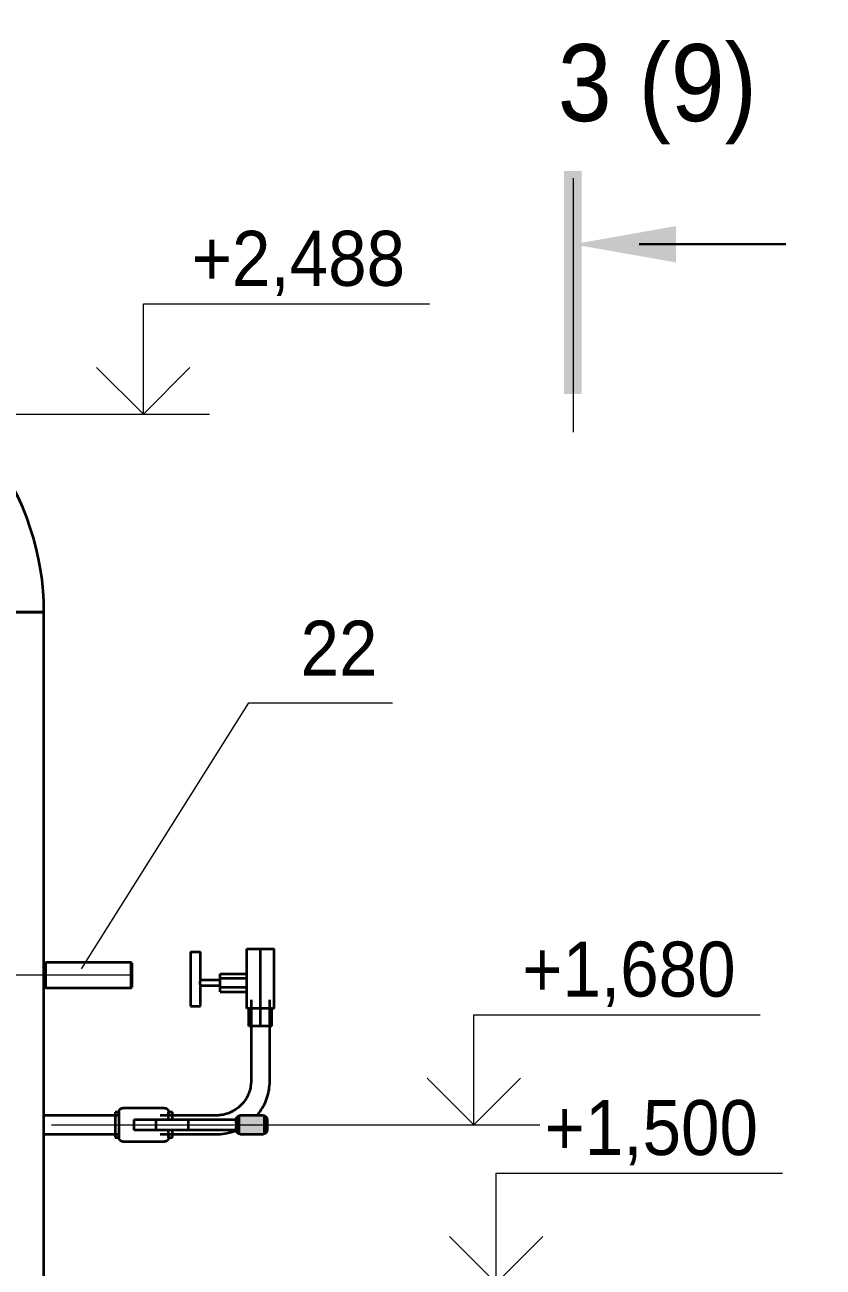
# Model space of a CAD drawing. Header units: millimetres. Extents: x -11989 to -4071, y -1478 to 4600.
# Drawn here: x -5042 to -4135, y 1518 to 2930 of the extents above; entities that cross this region are included whole.
import ezdxf

# ---------------------------------------------------------------- set-up
doc = ezdxf.new("R2010")
doc.units = ezdxf.units.MM
doc.linetypes.add('ADSK_Скрыто', pattern=[12.3, 0, -3.9, 0, -3.9, 0.6, -3.9])
for name, color, linetype, lineweight in [('A-ANNO-NOTE', 7, 'Continuous', 20), ('G-ANNO-DIMS', 7, 'Continuous', 9), ('P-PIPE', 7, 'Continuous', 35), ('P-PIPE-IDEN', 7, 'Continuous', 20)]:
    doc.layers.add(name, color=color, linetype=linetype, lineweight=lineweight)
doc.layers.add('G-ANNO-SYMB', color=7, linetype='ADSK_Скрыто', lineweight=20, true_color=0x0080c0)
doc.styles.add('Arial_I', font='arial.ttf', dxfattribs={"width": 0.9, "height": 87.5})
doc.styles.add('Arial_I_1', font='arial.ttf', dxfattribs={"width": 0.9, "height": 62.5})

# ---------------------------------------------------------------- blocks, each defined once
blk = doc.blocks.new('ADSK_СтальСварка_Отвод_ГОСТ17375-2001 - Исполнение 2-V7-Разрез 4')
at = {"layer": 'P-PIPE', "color": 11, "true_color": 0xff8080}
for p, q in [((-5325, 2567), (-5325, 2408)), ((-5179.5, 2262.5), (-5020.5, 2262.5))]:
    blk.add_line(p, q, dxfattribs=at)
at = {"layer": 'P-PIPE', "color": 11, "true_color": 0xff8080, "flags": 128}
for points in [[(-5020.5, 2262.5), (-5020.7, 2274.7), (-5021.5, 2286.8), (-5022.7, 2299), (-5024.4, 2311), (-5026.6, 2323), (-5029.2, 2334.9), (-5032.4, 2346.7), (-5036, 2358.3), (-5040, 2369.8), (-5044.5, 2381.1), (-5049.5, 2392.2), (-5054.9, 2403.1), (-5060.8, 2413.8), (-5067, 2424.2), (-5073.7, 2434.4), (-5080.8, 2444.3), (-5088.2, 2454), (-5096.1, 2463.3), (-5104.3, 2472.3), (-5112.9, 2480.9), (-5121.8, 2489.2), (-5131, 2497.2), (-5140.5, 2504.8), (-5150.4, 2511.9), (-5160.5, 2518.7), (-5170.9, 2525.1), (-5181.5, 2531.1), (-5192.3, 2536.6), (-5203.4, 2541.7), (-5214.7, 2546.3), (-5226.1, 2550.5), (-5237.7, 2554.2), (-5249.4, 2557.5), (-5261.3, 2560.3), (-5273.2, 2562.6), (-5285.3, 2564.4), (-5297.4, 2565.7), (-5309.5, 2566.6), (-5321.7, 2567), (-5325, 2567)], [(-5325, 2408), (-5319.2, 2407.9), (-5313.4, 2407.5), (-5307.6, 2407), (-5301.8, 2406.1), (-5296.1, 2405.1), (-5290.4, 2403.8), (-5284.8, 2402.3), (-5279.2, 2400.6), (-5273.7, 2398.7), (-5268.3, 2396.5), (-5263, 2394.1), (-5257.8, 2391.6), (-5252.7, 2388.8), (-5247.7, 2385.8), (-5242.8, 2382.6), (-5238.1, 2379.2), (-5233.5, 2375.6), (-5229.1, 2371.9), (-5224.8, 2368), (-5220.6, 2363.9), (-5216.7, 2359.6), (-5212.9, 2355.2), (-5209.2, 2350.6), (-5205.8, 2345.9), (-5202.6, 2341.1), (-5199.5, 2336.2), (-5196.7, 2331.1), (-5194, 2325.9), (-5191.6, 2320.6), (-5189.4, 2315.2), (-5187.4, 2309.8), (-5185.6, 2304.2), (-5184.1, 2298.6), (-5182.7, 2292.9), (-5181.6, 2287.2), (-5180.7, 2281.5), (-5180.1, 2275.7), (-5179.7, 2269.9), (-5179.5, 2264.1), (-5179.5, 2262.5)]]:
    blk.add_lwpolyline(points, dxfattribs=at)
blk = doc.blocks.new('РОСМА_БобышкиИзУглеродистойСтали - Под манометр __10_ _11_-21816743-Разрез 4')
at = {"layer": 'P-PIPE'}
for p, q in [((-5018.5, 1864.5), (-5020.5, 1862.5)), ((-4980.5, 1864.5), (-5018.5, 1864.5)), ((-5018.5, 1835.5), (-5018.5, 1864.5)), ((-4979.5, 1864.5), (-4980.5, 1864.5)), ((-4978.5, 1864.5), (-4979.5, 1864.5)), ((-4977.5, 1864.5), (-4978.5, 1864.5)), ((-4921.5, 1864.5), (-4977.5, 1864.5)), ((-4920.5, 1863.5), (-4921.5, 1864.5)), ((-4921.5, 1835.5), (-4921.5, 1864.5)), ((-4920.5, 1863.5), (-4920.5, 1836.5)), ((-5020.5, 1862.5), (-5020.5, 1837.5)), ((-5020.5, 1837.5), (-5018.5, 1835.5)), ((-5018.5, 1835.5), (-4980.5, 1835.5)), ((-4980.5, 1835.5), (-4979.5, 1835.5)), ((-4979.5, 1835.5), (-4978.5, 1835.5)), ((-4978.5, 1835.5), (-4977.5, 1835.5)), ((-4977.5, 1835.5), (-4921.5, 1835.5)), ((-4921.5, 1835.5), (-4920.5, 1836.5))]:
    blk.add_line(p, q, dxfattribs=at)
blk = doc.blocks.new('Закладная угловая СГК_до70гр_ - Закладная угловая СГК_до70гр_-V31-Разрез 4')
at = {"layer": 'P-PIPE', "true_color": 0xff8000}
for points in [[(-4800.8, 1680), (-4797.6, 1680), (-4797.6, 1690.5), (-4799.5, 1689.7), (-4801.1, 1688.7), (-4801.8, 1687), (-4801.9, 1686), (-4801, 1686), (-4802.1, 1680), (-4801.4, 1680)], [(-4797.6, 1669.5), (-4797.6, 1680), (-4802.1, 1680), (-4801.5, 1674.5), (-4801.3, 1674), (-4802, 1674), (-4801.5, 1672.1), (-4799.9, 1670.5), (-4799.5, 1670.3)], [(-4784.9, 1680), (-4771.6, 1680), (-4771.6, 1690.5), (-4797.6, 1690.5), (-4797.6, 1680)], [(-4771.6, 1669.5), (-4771.6, 1680), (-4797.6, 1680), (-4797.6, 1669.5), (-4784.9, 1669.5)], [(-4767.1, 1680), (-4767.1, 1685.2), (-4767.5, 1687.6), (-4768.1, 1688.7), (-4769.7, 1689.7), (-4771.6, 1690.5), (-4771.6, 1680), (-4767.8, 1680)], [(-4771.6, 1669.5), (-4768.8, 1670.9), (-4768.4, 1671.2), (-4767.5, 1672.4), (-4767.1, 1674.8), (-4767.1, 1680), (-4771.6, 1680), (-4771.6, 1670.9)]]:
    blk.add_hatch(color=30, dxfattribs=at).paths.add_polyline_path(points)
at = {"layer": 'P-PIPE'}
for p, q in [((-4790.2, 1880), (-4774.6, 1880)), ((-4790.2, 1812), (-4790.2, 1880)), ((-4774.6, 1880), (-4759, 1880)), ((-4774.6, 1812), (-4774.6, 1880)), ((-4759, 1812), (-4759, 1880)), ((-4854, 1876.6), (-4854, 1814.9)), ((-4854, 1876.6), (-4842.5, 1876.6)), ((-4842.5, 1844.4), (-4842.5, 1876.6)), ((-4820.2, 1846.4), (-4820.2, 1851.6)), ((-4820.2, 1851.6), (-4790.2, 1851.6)), ((-4820.2, 1844.4), (-4842.5, 1844.4)), ((-4842.5, 1838.1), (-4820.2, 1838.1)), ((-4842.5, 1814.9), (-4842.5, 1838.1)), ((-4820.2, 1836), (-4820.2, 1846.4)), ((-4820.2, 1846.4), (-4790.2, 1846.4)), ((-4820.2, 1830.9), (-4820.2, 1836)), ((-4790.2, 1836), (-4820.2, 1836)), ((-4790.2, 1836), (-4790.2, 1846.4)), ((-4820.2, 1830.9), (-4790.2, 1830.9)), ((-4785.3, 1822), (-4785.3, 1730)), ((-4764, 1730), (-4764, 1822)), ((-4854, 1814.9), (-4842.5, 1814.9)), ((-4774.6, 1812), (-4790.2, 1812)), ((-4787.6, 1792), (-4787.6, 1812)), ((-4774.6, 1792), (-4774.6, 1812)), ((-4759, 1812), (-4774.6, 1812)), ((-4761.6, 1792), (-4761.6, 1812)), ((-4774.6, 1792), (-4787.6, 1792)), ((-4761.6, 1792), (-4774.6, 1792)), ((-4935.4, 1694.5), (-4939.6, 1694.5)), ((-4939.6, 1694.5), (-4939.6, 1680)), ((-4935.4, 1694.5), (-4935.4, 1680)), ((-4883.4, 1699), (-4930.9, 1699)), ((-4874.6, 1694.5), (-4878.9, 1694.5)), ((-4878.9, 1686), (-4878.9, 1694.5)), ((-4874.6, 1686), (-4874.6, 1694.5)), ((-4935.2, 1690.7), (-5021.9, 1690.7)), ((-4939.6, 1680), (-4939.6, 1665.5)), ((-4935.4, 1680), (-4935.4, 1665.5)), ((-4918.1, 1686), (-4893.1, 1686)), ((-4918.1, 1674), (-4918.1, 1686)), ((-4893.1, 1686), (-4856.2, 1686)), ((-4893.1, 1674), (-4893.1, 1686)), ((-4824.6, 1690.7), (-4888.6, 1690.7)), ((-4856.2, 1686), (-4801, 1686)), ((-4856.2, 1674), (-4856.2, 1686)), ((-4771.6, 1690.5), (-4797.6, 1690.5)), ((-5021.9, 1669.4), (-4935.2, 1669.4)), ((-4939.6, 1665.5), (-4935.4, 1665.5)), ((-4893.1, 1674), (-4918.1, 1674)), ((-4856.2, 1674), (-4893.1, 1674)), ((-4888.6, 1669.4), (-4824.6, 1669.4)), ((-4878.9, 1665.5), (-4878.9, 1674)), ((-4878.9, 1665.5), (-4874.6, 1665.5)), ((-4874.6, 1665.5), (-4874.6, 1674)), ((-4801.1, 1674), (-4856.2, 1674)), ((-4797.6, 1669.5), (-4771.6, 1669.5)), ((-4930.9, 1661), (-4883.4, 1661))]:
    blk.add_line(p, q, dxfattribs=at)
at = {"layer": 'P-PIPE', "flags": 128}
for points in [[(-4785.3, 1730), (-4785.3, 1728.4), (-4785.4, 1726.9), (-4785.5, 1725.3), (-4785.8, 1723.7), (-4786, 1722.2), (-4786.4, 1720.6), (-4786.8, 1719.1), (-4787.2, 1717.6), (-4787.8, 1716.1), (-4788.4, 1714.7), (-4789, 1713.2), (-4789.7, 1711.8), (-4790.5, 1710.4), (-4791.3, 1709.1), (-4792.1, 1707.8), (-4793, 1706.5), (-4794, 1705.3), (-4795, 1704.1), (-4796.1, 1702.9), (-4797.2, 1701.8), (-4798.3, 1700.7), (-4799.5, 1699.7), (-4800.8, 1698.7), (-4802, 1697.8), (-4803.3, 1696.9), (-4804.7, 1696.1), (-4806.1, 1695.3), (-4807.5, 1694.6), (-4808.9, 1693.9), (-4810.3, 1693.3), (-4811.8, 1692.8), (-4813.3, 1692.3), (-4814.8, 1691.9), (-4816.4, 1691.5), (-4817.9, 1691.2), (-4819.5, 1691), (-4821, 1690.8), (-4822.6, 1690.7), (-4824.2, 1690.7), (-4824.6, 1690.7)], [(-4778.6, 1690.5), (-4777.9, 1691.4), (-4776.3, 1693.3), (-4774.9, 1695.2), (-4773.6, 1697.2), (-4772.3, 1699.3), (-4771.1, 1701.4), (-4770, 1703.6), (-4769, 1705.8), (-4768.1, 1708), (-4767.2, 1710.3), (-4766.5, 1712.6), (-4765.8, 1714.9), (-4765.3, 1717.3), (-4764.8, 1719.7), (-4764.5, 1722.1), (-4764.2, 1724.5), (-4764, 1726.9), (-4764, 1729.3), (-4764, 1730)], [(-4935.4, 1694.5), (-4935.3, 1694.7), (-4935.3, 1694.9), (-4935.3, 1695), (-4935.3, 1695.2), (-4935.3, 1695.4), (-4935.2, 1695.6), (-4935.2, 1695.7), (-4935.1, 1695.9), (-4935.1, 1696.1), (-4935, 1696.3), (-4934.9, 1696.4), (-4934.8, 1696.6), (-4934.8, 1696.7), (-4934.7, 1696.9), (-4934.6, 1697), (-4934.5, 1697.2), (-4934.3, 1697.3), (-4934.2, 1697.5), (-4934.1, 1697.6), (-4934, 1697.7), (-4933.9, 1697.9), (-4933.7, 1698), (-4933.6, 1698.1), (-4933.4, 1698.2), (-4933.3, 1698.3), (-4933.1, 1698.4), (-4933, 1698.5), (-4932.8, 1698.6), (-4932.6, 1698.6), (-4932.5, 1698.7), (-4932.3, 1698.8), (-4932.1, 1698.8), (-4932, 1698.9), (-4931.8, 1698.9), (-4931.6, 1698.9), (-4931.4, 1699), (-4931.3, 1699), (-4931.1, 1699), (-4930.9, 1699), (-4930.9, 1699)], [(-4935.4, 1691.2), (-4935.4, 1691.5), (-4935.4, 1691.9), (-4935.4, 1692.2), (-4935.4, 1692.5), (-4935.4, 1692.8), (-4935.4, 1693.1), (-4935.4, 1693.3), (-4935.4, 1693.5), (-4935.4, 1693.7), (-4935.4, 1693.9), (-4935.4, 1694), (-4935.4, 1694.2), (-4935.4, 1694.3), (-4935.4, 1694.4), (-4935.4, 1694.4), (-4935.4, 1694.5), (-4935.4, 1694.5), (-4935.4, 1694.5)], [(-4935.4, 1694.5), (-4935.4, 1694.5), (-4935.4, 1694.5), (-4935.4, 1694.4), (-4935.4, 1694.3), (-4935.4, 1694.2), (-4935.4, 1694.1), (-4935.4, 1693.9), (-4935.4, 1693.8), (-4935.4, 1693.6), (-4935.4, 1693.4), (-4935.4, 1693.1), (-4935.4, 1692.9), (-4935.4, 1692.6), (-4935.4, 1692.3), (-4935.4, 1692), (-4935.4, 1691.6), (-4935.4, 1691.3), (-4935.4, 1690.9), (-4935.4, 1690.5), (-4935.4, 1690.1), (-4935.4, 1689.7), (-4935.4, 1689.2), (-4935.4, 1688.8), (-4935.4, 1688.3), (-4935.4, 1687.8), (-4935.4, 1687.3), (-4935.4, 1686.8), (-4935.4, 1686.3), (-4935.4, 1685.8), (-4935.4, 1685.3), (-4935.4, 1684.7), (-4935.4, 1684.2), (-4935.4, 1683.6), (-4935.4, 1683), (-4935.4, 1682.5), (-4935.4, 1681.9), (-4935.4, 1681.3), (-4935.4, 1680.7), (-4935.4, 1680.2), (-4935.4, 1680)], [(-4883.4, 1699), (-4883.2, 1699), (-4883, 1699), (-4882.8, 1699), (-4882.6, 1698.9), (-4882.5, 1698.9), (-4882.3, 1698.9), (-4882.1, 1698.8), (-4881.9, 1698.8), (-4881.8, 1698.7), (-4881.6, 1698.6), (-4881.4, 1698.6), (-4881.3, 1698.5), (-4881.1, 1698.4), (-4881, 1698.3), (-4880.8, 1698.2), (-4880.7, 1698.1), (-4880.5, 1698), (-4880.4, 1697.9), (-4880.2, 1697.8), (-4880.1, 1697.6), (-4880, 1697.5), (-4879.9, 1697.4), (-4879.8, 1697.2), (-4879.7, 1697.1), (-4879.6, 1696.9), (-4879.5, 1696.8), (-4879.4, 1696.6), (-4879.3, 1696.5), (-4879.2, 1696.3), (-4879.2, 1696.1), (-4879.1, 1696), (-4879, 1695.8), (-4879, 1695.6), (-4878.9, 1695.4), (-4878.9, 1695.3), (-4878.9, 1695.1), (-4878.9, 1694.9), (-4878.9, 1694.7), (-4878.9, 1694.5), (-4878.9, 1694.5)], [(-4878.9, 1686.2), (-4878.9, 1686.7), (-4878.9, 1687.2), (-4878.9, 1687.7), (-4878.9, 1688.2), (-4878.9, 1688.7), (-4878.9, 1689.1), (-4878.9, 1689.6), (-4878.9, 1690), (-4878.9, 1690.4), (-4878.9, 1690.8), (-4878.9, 1691.2), (-4878.9, 1691.5), (-4878.9, 1691.9), (-4878.9, 1692.2), (-4878.9, 1692.5), (-4878.9, 1692.8), (-4878.9, 1693.1), (-4878.9, 1693.3), (-4878.9, 1693.5), (-4878.9, 1693.7), (-4878.9, 1693.9), (-4878.9, 1694), (-4878.9, 1694.2), (-4878.9, 1694.3), (-4878.9, 1694.4), (-4878.9, 1694.4), (-4878.9, 1694.5), (-4878.9, 1694.5), (-4878.9, 1694.5)], [(-4878.9, 1694.5), (-4878.9, 1694.5), (-4878.9, 1694.5), (-4878.9, 1694.4), (-4878.9, 1694.3), (-4878.9, 1694.2), (-4878.9, 1694.1), (-4878.9, 1693.9), (-4878.9, 1693.8), (-4878.9, 1693.6), (-4878.9, 1693.4), (-4878.9, 1693.1), (-4878.9, 1692.9), (-4878.9, 1692.6), (-4878.9, 1692.3), (-4878.9, 1692), (-4878.9, 1691.6), (-4878.9, 1691.3)], [(-4935.4, 1680), (-4935.4, 1679.4), (-4935.4, 1678.8), (-4935.4, 1678.3), (-4935.4, 1677.7), (-4935.4, 1677.1), (-4935.4, 1676.6), (-4935.4, 1676), (-4935.4, 1675.4), (-4935.4, 1674.9), (-4935.4, 1674.4), (-4935.4, 1673.8), (-4935.4, 1673.3), (-4935.4, 1672.8), (-4935.4, 1672.3), (-4935.4, 1671.8), (-4935.4, 1671.3), (-4935.4, 1670.9), (-4935.4, 1670.4), (-4935.4, 1670), (-4935.4, 1669.6), (-4935.4, 1669.2), (-4935.4, 1668.8), (-4935.4, 1668.5), (-4935.4, 1668.1), (-4935.4, 1667.8), (-4935.4, 1667.5), (-4935.4, 1667.2), (-4935.4, 1666.9), (-4935.4, 1666.7), (-4935.4, 1666.5), (-4935.4, 1666.3), (-4935.4, 1666.1), (-4935.4, 1666), (-4935.4, 1665.8), (-4935.4, 1665.7), (-4935.4, 1665.6), (-4935.4, 1665.6), (-4935.4, 1665.5), (-4935.4, 1665.5), (-4935.4, 1665.5)], [(-4802.1, 1686), (-4802.1, 1686.2), (-4802.1, 1686.4), (-4802.1, 1686.5), (-4802, 1686.7), (-4802, 1686.9), (-4802, 1687.1), (-4801.9, 1687.2), (-4801.9, 1687.4), (-4801.8, 1687.6), (-4801.7, 1687.8), (-4801.7, 1687.9), (-4801.6, 1688.1), (-4801.5, 1688.2), (-4801.4, 1688.4), (-4801.3, 1688.5), (-4801.2, 1688.7), (-4801.1, 1688.8), (-4801, 1689), (-4800.9, 1689.1), (-4800.7, 1689.2), (-4800.6, 1689.4), (-4800.5, 1689.5), (-4800.3, 1689.6), (-4800.2, 1689.7), (-4800, 1689.8), (-4799.9, 1689.9), (-4799.7, 1690), (-4799.6, 1690.1), (-4799.4, 1690.1), (-4799.2, 1690.2), (-4799.1, 1690.3), (-4798.9, 1690.3), (-4798.7, 1690.4), (-4798.5, 1690.4), (-4798.4, 1690.4), (-4798.2, 1690.5), (-4798, 1690.5), (-4797.8, 1690.5), (-4797.6, 1690.5), (-4797.6, 1690.5)], [(-4802.1, 1682.3), (-4802.1, 1682.6), (-4802.1, 1682.8), (-4802.1, 1683), (-4802.1, 1683.2), (-4802.1, 1683.4), (-4802.1, 1683.6), (-4802.1, 1683.8), (-4802.1, 1684), (-4802.1, 1684.1), (-4802.1, 1684.3), (-4802.1, 1684.5), (-4802.1, 1684.6), (-4802.1, 1684.8), (-4802.1, 1684.9), (-4802.1, 1685), (-4802.1, 1685.2), (-4802.1, 1685.3), (-4802.1, 1685.4), (-4802.1, 1685.5), (-4802.1, 1685.6), (-4802.1, 1685.7), (-4802.1, 1685.7), (-4802.1, 1685.8), (-4802.1, 1685.9), (-4802.1, 1685.9), (-4802.1, 1685.9), (-4802.1, 1686), (-4802.1, 1686), (-4802.1, 1686)], [(-4802.1, 1686), (-4802.1, 1686), (-4802.1, 1686), (-4802.1, 1686), (-4802.1, 1685.9), (-4802.1, 1685.9), (-4802.1, 1685.8), (-4802.1, 1685.8), (-4802.1, 1685.7), (-4802.1, 1685.6), (-4802.1, 1685.5), (-4802.1, 1685.4), (-4802.1, 1685.3), (-4802.1, 1685.2), (-4802.1, 1685.1), (-4802.1, 1685), (-4802.1, 1684.8), (-4802.1, 1684.7), (-4802.1, 1684.5), (-4802.1, 1684.3), (-4802.1, 1684.2), (-4802.1, 1684), (-4802.1, 1683.8), (-4802.1, 1683.6), (-4802.1, 1683.4), (-4802.1, 1683.2), (-4802.1, 1683), (-4802.1, 1682.8), (-4802.1, 1682.6), (-4802.1, 1682.4), (-4802.1, 1682.2), (-4802.1, 1681.9), (-4802.1, 1681.7), (-4802.1, 1681.5), (-4802.1, 1681.3), (-4802.1, 1681), (-4802.1, 1680.8), (-4802.1, 1680.5), (-4802.1, 1680.3), (-4802.1, 1680.1), (-4802.1, 1680)], [(-4802.1, 1680), (-4802.1, 1679.8), (-4802.1, 1679.5), (-4802.1, 1679.3), (-4802.1, 1679), (-4802.1, 1678.8), (-4802.1, 1678.6), (-4802.1, 1678.3), (-4802.1, 1678.1), (-4802.1, 1677.9), (-4802.1, 1677.7), (-4802.1, 1677.4), (-4802.1, 1677.2), (-4802.1, 1677), (-4802.1, 1676.8), (-4802.1, 1676.6), (-4802.1, 1676.4), (-4802.1, 1676.2), (-4802.1, 1676), (-4802.1, 1675.9), (-4802.1, 1675.7), (-4802.1, 1675.5), (-4802.1, 1675.4), (-4802.1, 1675.2), (-4802.1, 1675.1), (-4802.1, 1675), (-4802.1, 1674.8), (-4802.1, 1674.7), (-4802.1, 1674.6), (-4802.1, 1674.5), (-4802.1, 1674.4), (-4802.1, 1674.3), (-4802.1, 1674.3), (-4802.1, 1674.2), (-4802.1, 1674.1), (-4802.1, 1674.1), (-4802.1, 1674.1), (-4802.1, 1674), (-4802.1, 1674), (-4802.1, 1674)], [(-4771.6, 1690.5), (-4771.4, 1690.5), (-4771.2, 1690.5), (-4771.1, 1690.5), (-4770.9, 1690.4), (-4770.7, 1690.4), (-4770.5, 1690.4), (-4770.4, 1690.3), (-4770.2, 1690.3), (-4770, 1690.2), (-4769.8, 1690.1), (-4769.7, 1690.1), (-4769.5, 1690), (-4769.4, 1689.9), (-4769.2, 1689.8), (-4769.1, 1689.7), (-4768.9, 1689.6), (-4768.8, 1689.5), (-4768.6, 1689.4), (-4768.5, 1689.3), (-4768.4, 1689.1), (-4768.2, 1689), (-4768.1, 1688.9), (-4768, 1688.7), (-4767.9, 1688.6), (-4767.8, 1688.4), (-4767.7, 1688.3), (-4767.6, 1688.1), (-4767.5, 1688), (-4767.5, 1687.8), (-4767.4, 1687.6), (-4767.3, 1687.5), (-4767.3, 1687.3), (-4767.2, 1687.1), (-4767.2, 1686.9), (-4767.2, 1686.8), (-4767.1, 1686.6), (-4767.1, 1686.4), (-4767.1, 1686.2), (-4767.1, 1686), (-4767.1, 1686)], [(-4767.1, 1680), (-4767.1, 1680.2), (-4767.1, 1680.5), (-4767.1, 1680.7), (-4767.1, 1681), (-4767.1, 1681.2), (-4767.1, 1681.4), (-4767.1, 1681.7), (-4767.1, 1681.9), (-4767.1, 1682.1), (-4767.1, 1682.3), (-4767.1, 1682.6), (-4767.1, 1682.8), (-4767.1, 1683), (-4767.1, 1683.2), (-4767.1, 1683.4), (-4767.1, 1683.6), (-4767.1, 1683.8), (-4767.1, 1684), (-4767.1, 1684.1), (-4767.1, 1684.3), (-4767.1, 1684.5), (-4767.1, 1684.6), (-4767.1, 1684.8), (-4767.1, 1684.9), (-4767.1, 1685), (-4767.1, 1685.2), (-4767.1, 1685.3), (-4767.1, 1685.4), (-4767.1, 1685.5), (-4767.1, 1685.6), (-4767.1, 1685.7), (-4767.1, 1685.7), (-4767.1, 1685.8), (-4767.1, 1685.9), (-4767.1, 1685.9), (-4767.1, 1685.9), (-4767.1, 1686), (-4767.1, 1686), (-4767.1, 1686)], [(-4767.1, 1686), (-4767.1, 1686), (-4767.1, 1686), (-4767.1, 1686), (-4767.1, 1685.9), (-4767.1, 1685.9), (-4767.1, 1685.8), (-4767.1, 1685.8), (-4767.1, 1685.7), (-4767.1, 1685.6), (-4767.1, 1685.5), (-4767.1, 1685.4), (-4767.1, 1685.3), (-4767.1, 1685.2), (-4767.1, 1685.1), (-4767.1, 1685), (-4767.1, 1684.8), (-4767.1, 1684.7), (-4767.1, 1684.5), (-4767.1, 1684.3), (-4767.1, 1684.2), (-4767.1, 1684), (-4767.1, 1683.8), (-4767.1, 1683.6), (-4767.1, 1683.4), (-4767.1, 1683.2), (-4767.1, 1683), (-4767.1, 1682.8), (-4767.1, 1682.6), (-4767.1, 1682.4), (-4767.1, 1682.2), (-4767.1, 1681.9), (-4767.1, 1681.7), (-4767.1, 1681.5), (-4767.1, 1681.3), (-4767.1, 1681), (-4767.1, 1680.8), (-4767.1, 1680.5), (-4767.1, 1680.3), (-4767.1, 1680.1)], [(-4767.1, 1680), (-4767.1, 1679.8), (-4767.1, 1679.5), (-4767.1, 1679.3), (-4767.1, 1679), (-4767.1, 1678.8), (-4767.1, 1678.6), (-4767.1, 1678.3), (-4767.1, 1678.1), (-4767.1, 1677.9), (-4767.1, 1677.7), (-4767.1, 1677.4), (-4767.1, 1677.2), (-4767.1, 1677), (-4767.1, 1676.8), (-4767.1, 1676.6), (-4767.1, 1676.4), (-4767.1, 1676.2), (-4767.1, 1676), (-4767.1, 1675.9), (-4767.1, 1675.7), (-4767.1, 1675.5), (-4767.1, 1675.4), (-4767.1, 1675.2), (-4767.1, 1675.1), (-4767.1, 1675), (-4767.1, 1674.8), (-4767.1, 1674.7), (-4767.1, 1674.6), (-4767.1, 1674.5), (-4767.1, 1674.4), (-4767.1, 1674.3), (-4767.1, 1674.3), (-4767.1, 1674.2), (-4767.1, 1674.1), (-4767.1, 1674.1), (-4767.1, 1674.1), (-4767.1, 1674), (-4767.1, 1674), (-4767.1, 1674)], [(-4767.1, 1674), (-4767.1, 1674), (-4767.1, 1674), (-4767.1, 1674), (-4767.1, 1674.1), (-4767.1, 1674.1), (-4767.1, 1674.2), (-4767.1, 1674.2), (-4767.1, 1674.3), (-4767.1, 1674.4), (-4767.1, 1674.5), (-4767.1, 1674.6), (-4767.1, 1674.7), (-4767.1, 1674.8), (-4767.1, 1674.9), (-4767.1, 1675), (-4767.1, 1675.2), (-4767.1, 1675.3), (-4767.1, 1675.5), (-4767.1, 1675.7), (-4767.1, 1675.8), (-4767.1, 1676), (-4767.1, 1676.2), (-4767.1, 1676.4), (-4767.1, 1676.6), (-4767.1, 1676.8), (-4767.1, 1677), (-4767.1, 1677.2), (-4767.1, 1677.4), (-4767.1, 1677.6), (-4767.1, 1677.8), (-4767.1, 1678.1), (-4767.1, 1678.3), (-4767.1, 1678.5), (-4767.1, 1678.7), (-4767.1, 1679), (-4767.1, 1679.2), (-4767.1, 1679.5), (-4767.1, 1679.7), (-4767.1, 1679.9), (-4767.1, 1680)], [(-4935.4, 1665.5), (-4935.4, 1665.5), (-4935.4, 1665.5), (-4935.4, 1665.6), (-4935.4, 1665.7), (-4935.4, 1665.8), (-4935.4, 1665.9), (-4935.4, 1666.1), (-4935.4, 1666.2), (-4935.4, 1666.4), (-4935.4, 1666.6), (-4935.4, 1666.9), (-4935.4, 1667.1), (-4935.4, 1667.4), (-4935.4, 1667.7), (-4935.4, 1668), (-4935.4, 1668.4)], [(-4930.9, 1661), (-4931, 1661), (-4931.2, 1661), (-4931.4, 1661), (-4931.6, 1661.1), (-4931.7, 1661.1), (-4931.9, 1661.1), (-4932.1, 1661.2), (-4932.3, 1661.2), (-4932.4, 1661.3), (-4932.6, 1661.4), (-4932.8, 1661.4), (-4932.9, 1661.5), (-4933.1, 1661.6), (-4933.2, 1661.7), (-4933.4, 1661.8), (-4933.5, 1661.9), (-4933.7, 1662), (-4933.8, 1662.1), (-4934, 1662.2), (-4934.1, 1662.4), (-4934.2, 1662.5), (-4934.3, 1662.6), (-4934.4, 1662.8), (-4934.5, 1662.9), (-4934.6, 1663.1), (-4934.7, 1663.2), (-4934.8, 1663.4), (-4934.9, 1663.5), (-4935, 1663.7), (-4935, 1663.9), (-4935.1, 1664), (-4935.2, 1664.2), (-4935.2, 1664.4), (-4935.3, 1664.6), (-4935.3, 1664.7), (-4935.3, 1664.9), (-4935.3, 1665.1), (-4935.3, 1665.3), (-4935.4, 1665.5), (-4935.4, 1665.5)], [(-4878.9, 1665.5), (-4878.9, 1665.3), (-4878.9, 1665.1), (-4878.9, 1665), (-4878.9, 1664.8), (-4878.9, 1664.6), (-4879, 1664.4), (-4879, 1664.3), (-4879.1, 1664.1), (-4879.1, 1663.9), (-4879.2, 1663.7), (-4879.3, 1663.6), (-4879.4, 1663.4), (-4879.4, 1663.3), (-4879.5, 1663.1), (-4879.6, 1663), (-4879.7, 1662.8), (-4879.9, 1662.7), (-4880, 1662.5), (-4880.1, 1662.4), (-4880.2, 1662.3), (-4880.3, 1662.1), (-4880.5, 1662), (-4880.6, 1661.9), (-4880.8, 1661.8), (-4880.9, 1661.7), (-4881.1, 1661.6), (-4881.2, 1661.5), (-4881.4, 1661.4), (-4881.6, 1661.4), (-4881.7, 1661.3), (-4881.9, 1661.2), (-4882.1, 1661.2), (-4882.2, 1661.1), (-4882.4, 1661.1), (-4882.6, 1661.1), (-4882.8, 1661), (-4882.9, 1661), (-4883.1, 1661), (-4883.3, 1661), (-4883.4, 1661)], [(-4878.9, 1665.5), (-4878.9, 1665.5), (-4878.9, 1665.5), (-4878.9, 1665.6), (-4878.9, 1665.7), (-4878.9, 1665.8), (-4878.9, 1665.9), (-4878.9, 1666.1), (-4878.9, 1666.2), (-4878.9, 1666.4), (-4878.9, 1666.6), (-4878.9, 1666.9), (-4878.9, 1667.1), (-4878.9, 1667.4), (-4878.9, 1667.7), (-4878.9, 1668), (-4878.9, 1668.4), (-4878.9, 1668.7), (-4878.9, 1669.1), (-4878.9, 1669.5), (-4878.9, 1669.9), (-4878.9, 1670.3), (-4878.9, 1670.8), (-4878.9, 1671.2), (-4878.9, 1671.7), (-4878.9, 1672.2), (-4878.9, 1672.7), (-4878.9, 1673.2), (-4878.9, 1673.7), (-4878.9, 1674)], [(-4878.9, 1668.5), (-4878.9, 1668.1), (-4878.9, 1667.8), (-4878.9, 1667.5), (-4878.9, 1667.2), (-4878.9, 1666.9), (-4878.9, 1666.7), (-4878.9, 1666.5), (-4878.9, 1666.3), (-4878.9, 1666.1), (-4878.9, 1666), (-4878.9, 1665.8), (-4878.9, 1665.7), (-4878.9, 1665.6), (-4878.9, 1665.6), (-4878.9, 1665.5), (-4878.9, 1665.5), (-4878.9, 1665.5)], [(-4824.6, 1669.4), (-4822.2, 1669.4), (-4819.8, 1669.5), (-4817.3, 1669.8), (-4814.9, 1670.1), (-4812.6, 1670.6), (-4810.2, 1671.1), (-4807.8, 1671.7), (-4805.5, 1672.4), (-4803.2, 1673.2), (-4801.9, 1673.8)], [(-4802.1, 1674), (-4802.1, 1674), (-4802.1, 1674), (-4802.1, 1674), (-4802.1, 1674.1), (-4802.1, 1674.1), (-4802.1, 1674.2), (-4802.1, 1674.2), (-4802.1, 1674.3), (-4802.1, 1674.4), (-4802.1, 1674.5), (-4802.1, 1674.6), (-4802.1, 1674.7), (-4802.1, 1674.8), (-4802.1, 1674.9), (-4802.1, 1675), (-4802.1, 1675.2), (-4802.1, 1675.3), (-4802.1, 1675.5), (-4802.1, 1675.7), (-4802.1, 1675.8), (-4802.1, 1676), (-4802.1, 1676.2), (-4802.1, 1676.4), (-4802.1, 1676.6), (-4802.1, 1676.8), (-4802.1, 1677), (-4802.1, 1677.2), (-4802.1, 1677.4), (-4802.1, 1677.6), (-4802.1, 1677.8)], [(-4797.6, 1669.5), (-4797.8, 1669.5), (-4798, 1669.5), (-4798.1, 1669.5), (-4798.3, 1669.6), (-4798.5, 1669.6), (-4798.7, 1669.6), (-4798.8, 1669.7), (-4799, 1669.7), (-4799.2, 1669.8), (-4799.4, 1669.9), (-4799.5, 1669.9), (-4799.7, 1670), (-4799.8, 1670.1), (-4800, 1670.2), (-4800.1, 1670.3), (-4800.3, 1670.4), (-4800.4, 1670.5), (-4800.6, 1670.6), (-4800.7, 1670.7), (-4800.8, 1670.9), (-4801, 1671), (-4801.1, 1671.1), (-4801.2, 1671.3), (-4801.3, 1671.4), (-4801.4, 1671.6), (-4801.5, 1671.7), (-4801.6, 1671.9), (-4801.7, 1672), (-4801.7, 1672.2), (-4801.8, 1672.4), (-4801.9, 1672.5), (-4801.9, 1672.7), (-4802, 1672.9), (-4802, 1673.1), (-4802, 1673.2), (-4802.1, 1673.4), (-4802.1, 1673.6), (-4802.1, 1673.8), (-4802.1, 1674), (-4802.1, 1674)], [(-4767.1, 1674), (-4767.1, 1673.8), (-4767.1, 1673.6), (-4767.1, 1673.5), (-4767.2, 1673.3), (-4767.2, 1673.1), (-4767.2, 1672.9), (-4767.3, 1672.8), (-4767.3, 1672.6), (-4767.4, 1672.4), (-4767.5, 1672.2), (-4767.5, 1672.1), (-4767.6, 1671.9), (-4767.7, 1671.8), (-4767.8, 1671.6), (-4767.9, 1671.5), (-4768, 1671.3), (-4768.1, 1671.2), (-4768.2, 1671), (-4768.3, 1670.9), (-4768.5, 1670.8), (-4768.6, 1670.6), (-4768.7, 1670.5), (-4768.9, 1670.4), (-4769, 1670.3), (-4769.2, 1670.2), (-4769.3, 1670.1), (-4769.5, 1670), (-4769.6, 1669.9), (-4769.8, 1669.9), (-4770, 1669.8), (-4770.1, 1669.7), (-4770.3, 1669.7), (-4770.5, 1669.6), (-4770.7, 1669.6), (-4770.8, 1669.6), (-4771, 1669.5), (-4771.2, 1669.5), (-4771.4, 1669.5), (-4771.6, 1669.5), (-4771.6, 1669.5)]]:
    blk.add_lwpolyline(points, dxfattribs=at)
at = {"layer": 'P-PIPE'}
blk.add_open_spline([(-4842.5, 1844.4), (-4842.6, 1844.4), (-4842.6, 1844.4), (-4842.6, 1844.3), (-4842.7, 1844.2), (-4842.7, 1844.1), (-4842.8, 1844), (-4842.8, 1843.8), (-4842.9, 1843.7), (-4843, 1843.5), (-4843.1, 1843.3), (-4843.2, 1843.1), (-4843.2, 1842.8), (-4843.3, 1842.6), (-4843.4, 1842.3), (-4843.4, 1842.1), (-4843.5, 1841.8), (-4843.5, 1841.5), (-4843.5, 1841.2), (-4843.5, 1841), (-4843.5, 1840.7), (-4843.4, 1840.4), (-4843.4, 1840.2), (-4843.3, 1839.9), (-4843.2, 1839.7), (-4843.2, 1839.4), (-4843.1, 1839.2), (-4843, 1839), (-4842.9, 1838.8), (-4842.8, 1838.7), (-4842.8, 1838.5), (-4842.7, 1838.4), (-4842.7, 1838.3), (-4842.6, 1838.2), (-4842.6, 1838.1), (-4842.6, 1838.1), (-4842.5, 1838.1)], degree=3, knots=[0, 0, 0, 0, 0.055556, 0.083333, 0.111111, 0.138889, 0.166667, 0.194444, 0.222222, 0.25, 0.277778, 0.305556, 0.333333, 0.361111, 0.388889, 0.416667, 0.444444, 0.472222, 0.5, 0.527778, 0.555556, 0.583333, 0.611111, 0.638889, 0.666667, 0.694444, 0.722222, 0.75, 0.777778, 0.805556, 0.833333, 0.861111, 0.888889, 0.916667, 0.944444, 1, 1, 1, 1], dxfattribs=at)
blk = doc.blocks.new('Разрез - Номер вида и Номер листа сзади_3_5 мм-14069-Разрез 4')
at = {"layer": 'G-ANNO-SYMB', "linetype": 'Continuous', "lineweight": 9}
for points in [[(-11035.3, -1059.7), (-11055.3, -1059.7), (-11055.3, -1313), (-11035.3, -1313)], [(-11162.3, -1250.3), (-11045.4, -1229.6), (-11162.3, -1209)]]:
    blk.add_hatch(color=7, dxfattribs=at).paths.add_polyline_path(points)
at = {"layer": 'G-ANNO-SYMB', "color": 7, "linetype": 'Continuous', "lineweight": 30}
blk.add_line((-11120.4, -1229.6), (-11287, -1229.6), dxfattribs=at)
blk = doc.blocks.new('Высотные отметки - Стрелка вверх-261779-Разрез 4')
at = {"layer": 'A-ANNO-NOTE'}
for p, q in [((-10905.2, 1920.5), (-11230.2, 1920.5)), ((-10905.2, 1795.5), (-10905.2, 1920.5)), ((-10905.2, 1795.5), (-10958.2, 1848.5)), ((-10905.2, 1795.5), (-10852.1, 1848.5)), ((-10830.2, 1795.5), (-10980.2, 1795.5))]:
    blk.add_line(p, q, dxfattribs=at)
blk = doc.blocks.new('ADSK_M_Арматура трубопроводов - ADSK_Позиция_5-21821011-Разрез 4')
at = {"layer": 'P-PIPE-IDEN'}
blk.add_line((-10366.2, 2065.5), (-10241.2, 2065.5), dxfattribs=at)

msp = doc.modelspace()

# ---------------------------------------------------------------- linework, layer by layer
at = {"layer": 'G-ANNO-DIMS', "color": 142, "lineweight": 20, "true_color": 0x0080c0}
for p, q in [((-5325, 2487.5), (-4950.1, 2487.5)), ((-4950.1, 2487.5), (-4907.6, 2487.5)), ((-5015.1, 1850), (-5238.1, 1850)), ((-4920.5, 1850), (-5015.1, 1850)), ((-5011.9, 1680), (-4641.1, 1680)), ((-4641.1, 1680), (-4532.1, 1680))]:
    msp.add_line(p, q, dxfattribs=at)
at = {"layer": 'G-ANNO-SYMB', "color": 7, "linetype": 'Continuous'}
msp.add_line((-4419.5, 2755.4), (-4419.5, 2466.9), dxfattribs=at)
at = {"layer": 'P-PIPE', "color": 11, "true_color": 0xff8080}
for p, q in [((-5020.5, 2262.5), (-5179.5, 2262.5)), ((-5020.5, 1379.1), (-5020.5, 2262.5))]:
    msp.add_line(p, q, dxfattribs=at)
at = {"layer": 'P-PIPE-IDEN'}
for p, q in [((-4977.8, 1857.3), (-4787.7, 2159.2)), ((-4787.7, 2159.2), (-4749.7, 2159.2))]:
    msp.add_line(p, q, dxfattribs=at)

# ---------------------------------------------------------------- block references
at = {"layer": 'G-ANNO-DIMS', "lineweight": 20, "extrusion": (0, 0, -1)}
for p in [(15812.8, 692), (15411.9, -295.5)]:
    msp.add_blockref('Высотные отметки - Стрелка вверх-261779-Разрез 4', p, dxfattribs=at)
at = {"layer": 'G-ANNO-SYMB', "color": 7, "linetype": 'Continuous', "lineweight": 50, "rotation": 180}
msp.add_blockref('Разрез - Номер вида и Номер листа сзади_3_5 мм-14069-Разрез 4', (-15464.9, 1450.7), dxfattribs=at)
at = {"layer": 'P-PIPE', "color": 11, "true_color": 0xff8080}
msp.add_blockref('ADSK_СтальСварка_Отвод_ГОСТ17375-2001 - Исполнение 2-V7-Разрез 4', (0, 0), dxfattribs=at)
at = {"layer": 'P-PIPE'}
for name in ['Закладная угловая СГК_до70гр_ - Закладная угловая СГК_до70гр_-V31-Разрез 4', 'РОСМА_БобышкиИзУглеродистойСтали - Под манометр __10_ _11_-21816743-Разрез 4']:
    msp.add_blockref(name, (0, 0), dxfattribs=at)
at = {"layer": 'P-PIPE-IDEN'}
msp.add_blockref('ADSK_M_Арматура трубопроводов - ADSK_Позиция_5-21821011-Разрез 4', (5616.5, 93.7), dxfattribs=at)

# ---------------------------------------------------------------- texts
at = {"layer": 'G-ANNO-SYMB', "color": 7, "linetype": 'Continuous', "lineweight": 9, "insert": (-4436.8, 2907.7), "char_height": 87.5, "width": 279.589, "attachment_point": 1, "style": 'Arial_I', "bg_fill": 3, "box_fill_scale": 1.25, "bg_fill_color": 256, "bg_fill_true_color": 13158600, "bg_fill_transparency": 0}
msp.add_mtext('3 (9)', dxfattribs=at)
at = {"layer": 'P-PIPE-IDEN', "lineweight": 9, "insert": (-4729, 2252.7), "char_height": 62.5, "width": 104.62, "attachment_point": 1, "style": 'Arial_I_1', "bg_fill": 3, "box_fill_scale": 1.25, "bg_fill_color": 256, "bg_fill_true_color": 13158600, "bg_fill_transparency": 0}
msp.add_mtext('22', dxfattribs=at)

# ---------------------------------------------------------------- next in the draw order: texts
at = {"layer": 'G-ANNO-DIMS', "color": 142, "lineweight": 20, "true_color": 0x0080c0, "char_height": 62.5, "width": 288.476, "attachment_point": 1, "line_spacing_factor": 0.941778, "style": 'Arial_I_1', "bg_fill": 3, "box_fill_scale": 1.25, "bg_fill_color": 256, "bg_fill_true_color": 13158600, "bg_fill_transparency": 0}
for s, insert in [('+2,488', (-4852.8, 2695.6)), ('+1,500', (-4451.9, 1708.1))]:
    msp.add_mtext(s, dxfattribs=dict(at, insert=insert))

# ---------------------------------------------------------------- next in the draw order: block references
at = {"layer": 'G-ANNO-DIMS', "lineweight": 20, "extrusion": (0, 0, -1)}
msp.add_blockref('Высотные отметки - Стрелка вверх-261779-Разрез 4', (15437.3, -115.5), dxfattribs=at)

# ---------------------------------------------------------------- next in the draw order: texts
at = {"layer": 'G-ANNO-DIMS', "color": 142, "lineweight": 20, "true_color": 0x0080c0, "insert": (-4477.3, 1888.1), "char_height": 62.5, "width": 288.476, "attachment_point": 1, "line_spacing_factor": 0.941778, "style": 'Arial_I_1', "bg_fill": 3, "box_fill_scale": 1.25, "bg_fill_color": 256, "bg_fill_true_color": 13158600, "bg_fill_transparency": 0}
msp.add_mtext('+1,680', dxfattribs=at)

doc.saveas('drawing.dxf')
